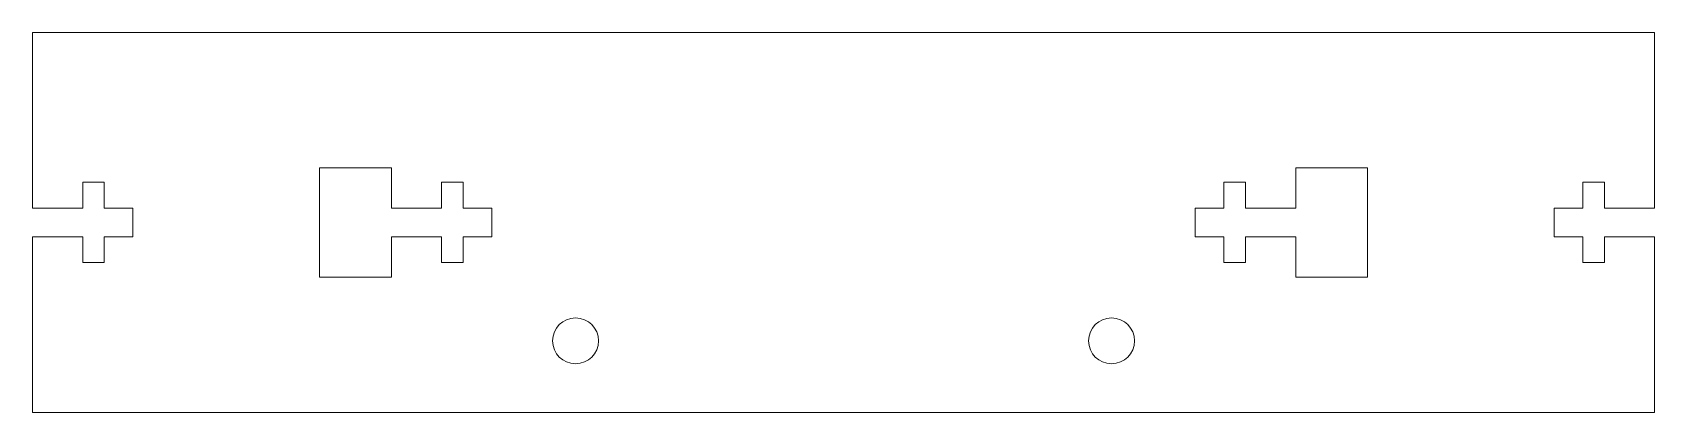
# Model space of a CAD drawing. Header units: millimetres. Extents: x -36 to 77, y 6 to 32.
import ezdxf

# ---------------------------------------------------------------- set-up
doc = ezdxf.new("R2010")
doc.units = ezdxf.units.MM

msp = doc.modelspace()

# ---------------------------------------------------------------- linework, layer by layer
at = {"color": 7, "linetype": 'Continuous', "lineweight": 15}
for p, q in [((76.74, 32.16), (-36.26, 32.16)), ((-36.26, 32.16), (-36.26, 19.91)), ((76.74, 19.91), (76.74, 32.16)), ((-11.26, 22.72), (-16.26, 22.72)), ((-16.26, 22.72), (-16.26, 15.1)), ((-11.26, 19.91), (-11.26, 22.72)), ((56.74, 22.72), (51.74, 22.72)), ((51.74, 22.72), (51.74, 19.91)), ((56.74, 15.1), (56.74, 22.72)), ((-32.76, 21.71), (-31.26, 21.71)), ((-32.76, 19.91), (-32.76, 21.71)), ((-31.26, 21.71), (-31.26, 19.91)), ((-7.76, 21.71), (-6.26, 21.71)), ((-7.76, 19.91), (-7.76, 21.71)), ((-6.26, 21.71), (-6.26, 19.91)), ((48.24, 21.71), (46.74, 21.71)), ((46.74, 21.71), (46.74, 19.91)), ((48.24, 19.91), (48.24, 21.71)), ((73.24, 21.71), (71.74, 21.71)), ((71.74, 21.71), (71.74, 19.91)), ((73.24, 19.91), (73.24, 21.71)), ((-36.26, 19.91), (-32.76, 19.91)), ((-31.26, 19.91), (-29.26, 19.91)), ((-29.26, 19.91), (-29.26, 17.91)), ((-11.26, 19.91), (-7.76, 19.91)), ((-6.26, 19.91), (-4.26, 19.91)), ((-4.26, 19.91), (-4.26, 17.91)), ((46.74, 19.91), (44.74, 19.91)), ((44.74, 19.91), (44.74, 17.91)), ((51.74, 19.91), (48.24, 19.91)), ((71.74, 19.91), (69.74, 19.91)), ((69.74, 19.91), (69.74, 17.91)), ((76.74, 19.91), (73.24, 19.91)), ((-36.26, 17.91), (-36.26, 5.66)), ((-32.76, 17.91), (-36.26, 17.91)), ((-32.76, 16.11), (-32.76, 17.91)), ((-31.26, 17.91), (-31.26, 16.11)), ((-29.26, 17.91), (-31.26, 17.91)), ((-11.26, 15.1), (-11.26, 17.91)), ((-7.76, 17.91), (-11.26, 17.91)), ((-7.76, 16.11), (-7.76, 17.91)), ((-6.26, 17.91), (-6.26, 16.11)), ((-4.26, 17.91), (-6.26, 17.91)), ((44.74, 17.91), (46.74, 17.91)), ((46.74, 17.91), (46.74, 16.11)), ((48.24, 16.11), (48.24, 17.91)), ((48.24, 17.91), (51.74, 17.91)), ((51.74, 17.91), (51.74, 15.1)), ((69.74, 17.91), (71.74, 17.91)), ((71.74, 17.91), (71.74, 16.11)), ((73.24, 16.11), (73.24, 17.91)), ((73.24, 17.91), (76.74, 17.91)), ((76.74, 5.66), (76.74, 17.91)), ((-31.26, 16.11), (-32.76, 16.11)), ((-6.26, 16.11), (-7.76, 16.11)), ((46.74, 16.11), (48.24, 16.11)), ((71.74, 16.11), (73.24, 16.11)), ((-16.26, 15.1), (-11.26, 15.1)), ((51.74, 15.1), (56.74, 15.1)), ((-36.26, 5.66), (76.74, 5.66))]:
    msp.add_line(p, q, dxfattribs=at)
for centre in [(1.57, 10.66), (38.91, 10.66)]:
    msp.add_circle(centre, 1.6, dxfattribs=at)

doc.saveas('drawing.dxf')
